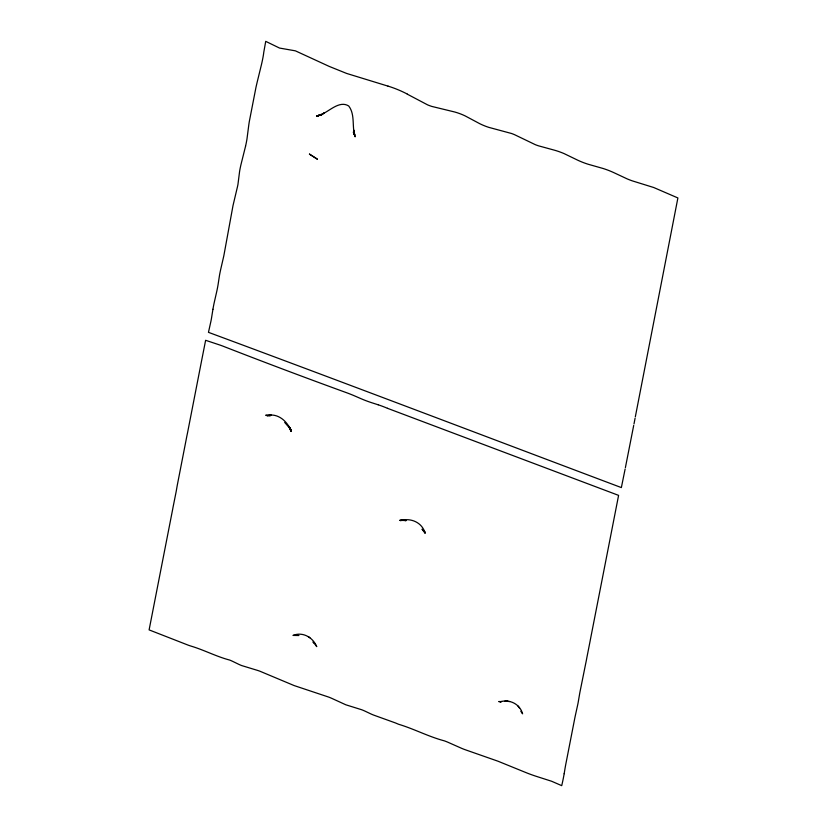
<?xml version="1.0" encoding="UTF-8"?>
<svg xmlns="http://www.w3.org/2000/svg" width="827" height="827" viewBox="0 0 827 827"><rect width="100%" height="100%" fill="white"/><g stroke="black" fill="none" stroke-linecap="round" stroke-linejoin="round"><path stroke-width="1.24" d="M212.932 309.288L211.464 318.457A67.494 9.821 -69.4 0 1 210.916 321.321L208.466 332.34C346.389 383.428 483.805 435.777 621.356 487.589L625.129 469.033M564.179 773.69L564.924 769.089A106.993 15.568 -69.4 0 1 566.226 762.029L574.858 717.857A86.649 12.612 -69.4 0 1 575.323 715.624L577.722 704.687A66.811 9.728 -69.4 0 0 578.166 702.474L579.655 693.729A57.197 8.322 -69.4 0 1 580.047 691.62L585.692 663.585A76.084 11.071 -69.4 0 0 586.829 657.765L589.982 641.762A62.78 9.138 -69.4 0 0 590.375 639.643L618.596 495.373L387.46 408.3M625.388 467.637L633.709 425.398M635.322 416.86L677.892 197.953L653.712 187.512L632.459 180.917A68.445 51.243 11.1 0 1 627.311 178.952L613.417 172.45A69.499 52.029 11.1 0 0 603.141 168.501L588.069 164.222A64.723 48.452 11.1 0 1 577.815 160.231L564.014 153.564A60.909 45.599 11.1 0 0 554.638 150.235L538.429 145.8A51.429 38.507 11.1 0 1 535.307 144.673L514.601 134.698A48.348 36.192 11.1 0 0 511.52 133.488L488.788 127.358A51.315 38.424 11.1 0 1 479.608 123.616L465.136 115.894A49.785 37.267 11.1 0 0 454.798 112.017L431.777 106.414A50.209 37.587 11.1 0 1 427.652 104.895L407.329 94.185M635.074 418.255L633.999 423.941M245.578 146.141L241.039 164.325A46.891 6.823 -69.4 0 0 239.561 171.685L237.969 184.287A41.619 6.058 -69.4 0 1 237.535 186.468L233.018 205.541L224.086 254.385A52.721 7.67 -69.4 0 1 223.652 256.577L220.85 268.744A63.782 9.283 -69.4 0 0 219.486 275.422L218.111 284.416A67.855 9.872 -69.4 0 1 216.715 291.631L214.162 302.858A73.624 10.71 -69.4 0 0 212.942 309.277M321.548 114.736L316.948 116.183L324.38 112.958L322.375 113.992C330.159 110.487 339.804 100.377 348.705 105.98C354.897 113.93 352.199 125.177 354.432 134.439L353.801 130.087L355.124 136.827L353.594 132.413L354.731 134.904L353.749 133.064M322.706 114.374L316.514 116.121L318.705 115.625M266.935 415.64L271.266 415.278L266.935 415.64C277.758 412.59 287.672 421.46 291.073 431.094L288.881 426.494L291.032 430.712L288.726 426.318L290.99 430.35L288.561 426.174L290.897 429.606L284.695 422.421M520.803 711.261L522.602 713.825C519.914 703.973 509.649 699.022 500.097 701.751L501.555 701.585L498.784 701.565L501.059 701.637M270.636 415.588L265.736 415.206L270.067 415.764M298.919 635.518L292.975 635.415C302.837 631.466 312.854 637.359 316.751 646.631L313.598 642.414M406.16 520.576L399.772 520.286L404.93 520.162L400.32 520.596C410.74 517.495 422.287 522.364 425.171 533.374L422.039 529.197L424.902 531.864L423.331 530.458M506.889 701.255L509.556 701.554M406.057 520.545L403.896 520.317L405.871 520.555M388.018 86.132L346.658 73.448L329.229 66.418L295.394 50.84L279.536 48.059L265.725 41.35L263.751 52.411A48.514 7.061 -69.4 0 1 263.42 54.851L263.089 56.836A68.041 9.903 -69.4 0 1 261.508 64.403L257.145 82.255A155.941 22.691 -69.4 0 0 255.998 87.228L249.268 121.765A158.412 23.053 -69.4 0 0 248.7 125.632L246.984 138.926A60.051 8.735 -69.4 0 1 245.578 146.131M378.166 404.785L371.768 402.739A94.671 70.874 11.1 0 1 361.533 398.914L355.496 396.288A119.078 89.151 11.1 0 0 345.169 392.205C304.791 377.515 264.526 362.35 224.489 346.751A93.379 69.902 11.1 0 0 220.364 345.19L205.623 340.3L201.178 362.867A90.991 13.242 -69.4 0 0 200.754 365.048L187.481 433.079A146.555 21.326 -69.4 0 0 186.84 436.129L186.551 437.607A92.965 13.532 -69.4 0 0 186.147 439.737L177.547 483.847A66.636 9.697 -69.4 0 0 177.143 485.976L176.44 490.039A78.069 11.361 -69.4 0 1 176.058 492.137L172.988 507.54A127.441 18.545 -69.4 0 1 172.605 509.628L149.108 629.895L188.08 645.112A56.815 42.528 11.1 0 0 191.233 646.166C204.321 650.094 216.426 656.597 229.679 660.06A48.193 36.078 11.1 0 1 232.728 661.393L238.662 664.267A43.262 32.387 11.1 0 0 241.649 665.559L255.46 669.767A60.175 45.051 11.1 0 1 259.709 671.131L294.143 685.573L328.867 697.151A53.383 39.965 11.1 0 1 331.906 698.422L345.841 704.8L361.75 709.762A44.017 32.956 11.1 0 1 364.748 711.024L370.723 713.846A47.718 35.726 11.1 0 0 373.804 715.148L395.595 722.994A63.059 47.211 11.1 0 0 398.635 724.276C414.203 728.949 428.593 736.692 444.347 740.847A62.428 46.736 11.1 0 1 447.428 742.036L461.466 748.259A101.018 75.629 11.1 0 0 464.526 749.489L497.937 761.191L526.427 772.78A123.781 92.665 11.1 0 0 537.912 776.863L551.661 781.267L561.719 785.65A88.737 12.912 -69.4 0 0 564.169 773.7M308.306 636.552L309.898 637.762M312.833 642.052L314.363 643.334M517.94 705.958L519.511 708.088M353.501 132.651L354.556 134.336L353.263 132.144M291.104 431.498L289.119 426.949M388.028 86.111A89.978 67.359 11.1 0 1 407.38 94.113M378.166 404.775A92.376 69.158 11.1 0 1 387.46 408.3M321.269 115.304L318.364 115.377L321.269 115.304M505.008 701.255L507.333 701.306L505.008 701.255M317.31 159.146L309.453 154.111L317.31 159.146"/></g></svg>
